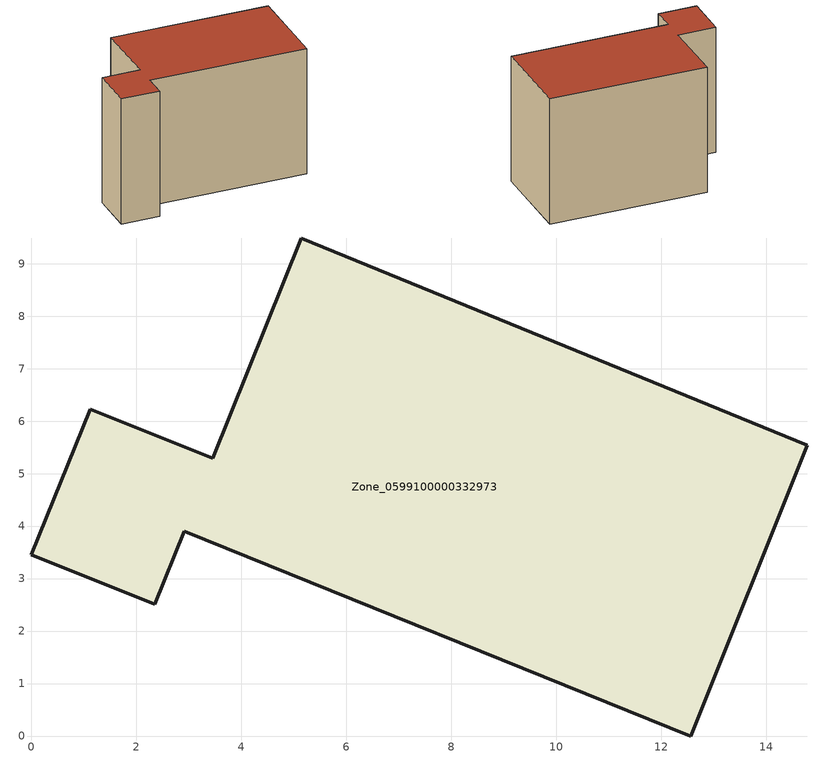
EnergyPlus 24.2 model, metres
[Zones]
Zone_0599100000332973
 floor ground (C_G): 2.35,2.51 0,3.46 1.12,6.23 3.46,5.29 5.14,9.49 14.78,5.54 12.56,0 2.91,3.9 z0
 wall outside (C_F): 3.46,5.29 1.12,6.23 0,3.46 2.35,2.51 2.91,3.9 12.56,0 14.78,5.54 5.14,9.49 3.46,5.29 z0:8.65
 roof outside (C_R): 14.78,5.54 5.14,9.49 3.46,5.29 1.12,6.23 0,3.46 2.35,2.51 2.91,3.9 12.56,0 z8.65
[BUILDING]
Pand.0599100000332973: North Axis=0; Terrain=City; Loads Convergence Tolerance Value=0.04; Temperature Convergence Tolerance Value=0.4; Solar Distribution=FullExterior; Maximum Number of Warmup Days=25; Minimum Number of Warmup Days=1
[Site:Location]
Rotterdam.The.Hague.AP_ZH_NLD Design_Conditions: Latitude=51.96; Longitude=4.45; Time Zone=1; Elevation=-4.5
[SITE:GROUNDTEMPERATURE:BUILDINGSURFACE]
18, 18, 18, 18, 18, 18, 18, 18, 18, 18, 18, 18
[MATERIAL] Thermal Absorptance=0.9; Solar Absorptance=0.7; Visible Absorptance=0.7
Name | Roughness | Thickness | Conductivity | Density | Specific Heat
G.TI.1975-1991 | MediumSmooth | 0.15 | 0.288461 | 540 | 1210
F.TI.1975-1991 | Rough | 0.3 | 0.230769 | 1920 | 840
R.TI.1975-1991 | MediumRough | 0.2 | 0.153846 | 1500 | 1000
[CONSTRUCTION]
C_G: G.TI.1975-1991
C_F: F.TI.1975-1991
C_R: R.TI.1975-1991
[ZONE]
Zone_0599100000332973: Type=1; Multiplier=1; Ceiling Height=Autocalculate; Volume=Autocalculate; Floor Area=autocalculate; Part of Total Floor Area=Yes
[ZONEINFILTRATION:DESIGNFLOWRATE]
Infil_Zone_0599100000332973: Zone or ZoneList or Space or SpaceList=Zone_0599100000332973; Schedule=AlwaysOn; Design Flow Rate Calculation Method=Flow/Area; Flow Rate per Floor Area=0.003; Constant Term Coefficient=1; Temperature Term Coefficient=0; Velocity Term Coefficient=0; Velocity Squared Term Coefficient=0
[HVACTEMPLATE:ZONE:IDEALLOADSAIRSYSTEM]
Zone_0599100000332973: Maximum Heating Supply Air Temperature=50; Minimum Cooling Supply Air Temperature=13; Maximum Heating Supply Air Humidity Ratio=0.0156; Minimum Cooling Supply Air Humidity Ratio=0.0077; Heating Limit=NoLimit; Cooling Limit=NoLimit; Dehumidification Control Type=ConstantSensibleHeatRatio; Cooling Sensible Heat Ratio=0.7; Dehumidification Setpoint=60; Humidification Control Type=None; Humidification Setpoint=30; Outdoor Air Method=None; Outdoor Air Flow Rate per Person=0.00944; Outdoor Air Flow Rate per Zone Floor Area=0; Outdoor Air Flow Rate per Zone=0; Demand Controlled Ventilation Type=None; Outdoor Air Economizer Type=NoEconomizer; Heat Recovery Type=None; Sensible Heat Recovery Effectiveness=0.7; Latent Heat Recovery Effectiveness=0.65
[ZONECONTROL:THERMOSTAT]
ThermostatControl_Zone_0599100000332973: Zone or ZoneList=Zone_0599100000332973; Control Type Schedule=DualSetpointControlType; Control 1=Thermostat_Zone_0599100000332973; Temperature Difference Between Cutout And Setpoint=0
[THERMOSTATSETPOINT:DUALSETPOINT]
Thermostat_Zone_0599100000332973: Heating Setpoint Temperature Schedule=HeatingSetpoint_Zone_0599100000332973; Cooling Setpoint Temperature Schedule=CoolingSetpoint_Zone_0599100000332973
[SCHEDULE:COMPACT]
HeatingSetpoint_Zone_0599100000332973: Through: 12/31, For: AllDays, Until: 24:00, 21
CoolingSetpoint_Zone_0599100000332973: Through: 12/31, For: AllDays, Until: 24:00, 24
DualSetpointControlType: Through: 12/31, For: AllDays, Until: 24:00, 4
AlwaysOn: Through: 12/31, For: AllDays, Until: 24:00, 1
